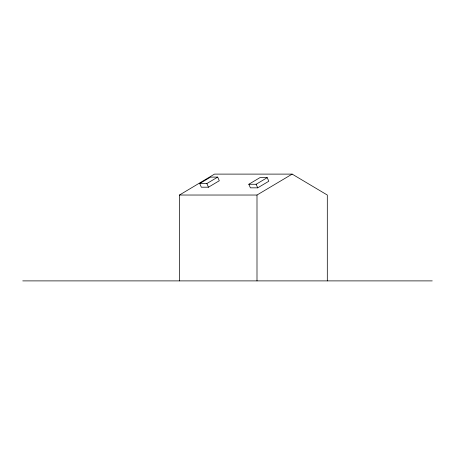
<?xml version="1.0" encoding="UTF-8"?>
<svg xmlns="http://www.w3.org/2000/svg" width="455" height="455" viewBox="0 0 455 455"><rect width="100%" height="100%" fill="white"/><g stroke="black" fill="none" stroke-linecap="round" stroke-linejoin="round"><path stroke-width="0.68" d="M179.475 280.889L179.475 195.03L214.498 174.111L292.15 174.111L327.304 195.03L327.304 280.889M199.717 183.553L210.557 177.103L217.689 177.103L219.304 180.743L208.464 187.198L201.332 187.198L199.717 183.553L206.849 183.553L217.689 177.103M248.822 184.264L259.919 177.655L267.221 177.655L268.808 181.238L257.712 187.841L250.404 187.841L248.822 184.264L256.125 184.264L267.221 177.655M179.475 195.03L256.995 195.03L292.15 174.111M22.75 280.889L432.25 280.889M256.125 184.264L257.712 187.841M206.849 183.553L208.464 187.198M256.995 195.03L256.995 280.889"/></g></svg>
